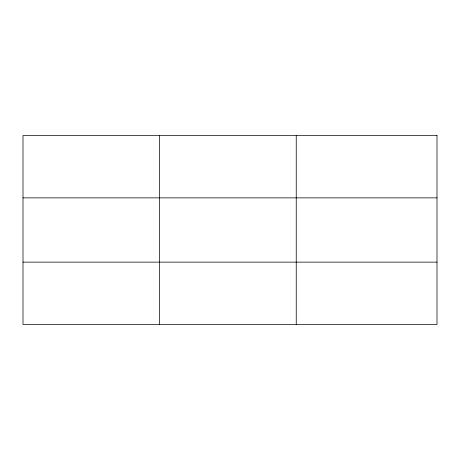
<?xml version="1.0" encoding="UTF-8"?>
<svg xmlns="http://www.w3.org/2000/svg" width="460" height="460" viewBox="0 0 460 460"><rect width="100%" height="100%" fill="white"/><g stroke="black" fill="none" stroke-linecap="round" stroke-linejoin="round"><path stroke-width="0.69" d="M159.62 324.524L159.62 135.476M296.24 324.524L296.24 135.476M23 197.863L437 197.863M23 262.137L437 262.137M437 135.476L437 324.524L23 324.524L23 135.476L437 135.476"/></g></svg>
